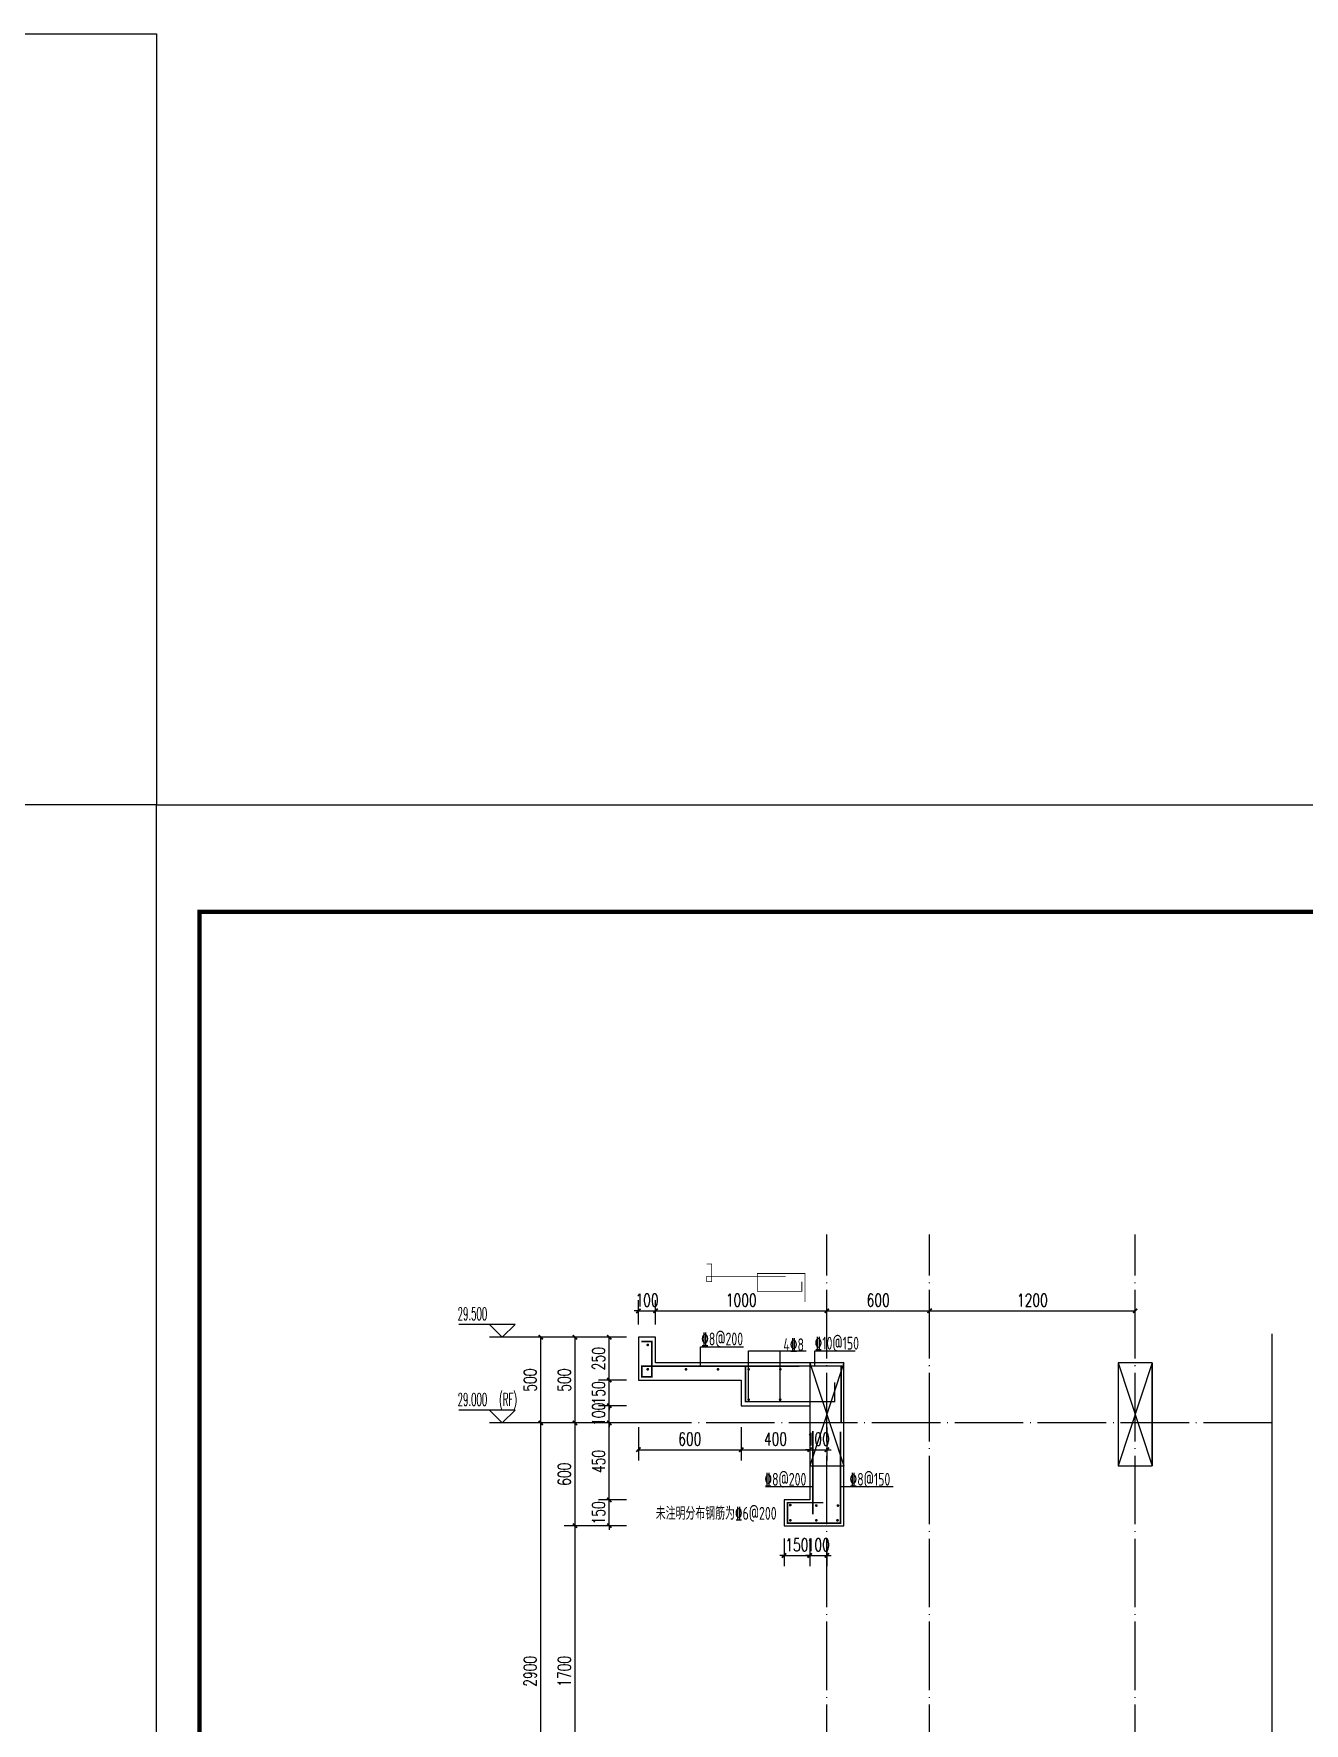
# Model space of a CAD drawing. Extents: x 393367 to 3005760, y 4998 to 826018.
# Drawn here: x 2850038 to 2857454, y 459290 to 469151 of the extents above; entities that cross this region are included whole.
import ezdxf

# ---------------------------------------------------------------- set-up
doc = ezdxf.new("R2010")
doc.units = 0
doc.header["$LTSCALE"] = 1000
doc.linetypes.add('DOTE', pattern=[2.42, 2, -0.2, 0.02, -0.2])
doc.layers.get('0').update_dxf_attribs({"linetype": 'CONTINUOUS'})
doc.layers.get('Defpoints').update_dxf_attribs({"linetype": 'CONTINUOUS'})
for name, color, linetype in [('C-Sheet-图框', 101, 'CONTINUOUS'), ('DIM_ELEV', 3, 'CONTINUOUS'), ('DIM_SYMB', 3, 'CONTINUOUS'), ('DOTE', 8, 'DOTE'), ('PUB_DIM', 3, 'CONTINUOUS'), ('PUB_TEXT', 7, 'CONTINUOUS'), ('S-大样-砼线', 7, 'CONTINUOUS'), ('S-引出线', 40, 'CONTINUOUS'), ('TEXT', 7, 'CONTINUOUS'), ('WALL', 130, 'CONTINUOUS'), ('图框', 7, 'CONTINUOUS')]:
    doc.layers.add(name, color=color, linetype=linetype)
doc.layers.add('REIN', color=1, linetype='CONTINUOUS', lineweight=18)
doc.layers.add('yichutu', color=7, linetype='CONTINUOUS', true_color=0xffffff, plot=False)
doc.styles.add('_TCH_DIM', font='simplex.shx', dxfattribs={"width": 0.65, "bigfont": 'gbcbig.shx'})
doc.styles.add('_TCH_DIM_T3', font='SIMPLEX', dxfattribs={"width": 0.705882, "bigfont": 'GBCBIG'})
doc.styles.add('TSSD_Rein', font='Tssdeng.shx', dxfattribs={"width": 0.7, "bigfont": 'hztxt.shx'})
doc.styles.add('宋体', font='', dxfattribs={"height": 50})
doc.styles.get('宋体').set_extended_font_data('SimSun')
doc.dimstyles.new('_TCH_ARCH&&25', dxfattribs={"dimtxt": 74.375, "dimasz": 25, "dimexe": 62.5, "dimexo": 75, "dimgap": 25, "dimtad": 1, "dimdec": 0, "dimzin": 0, "dimdsep": 46, "dimtxsty": '_TCH_DIM_T3', "dimblk": 'ARCHTICK', "dimcen": 0.09, "dimclrt": 7, "dimazin": 2, "dimtfac": 1, "dimtdec": 0, "dimtix": 1, "dimtmove": 2, "dimatfit": 3, "dimfxl": 1, "dimtolj": 1, "dimtzin": 0, "dimarcsym": 0})

# ---------------------------------------------------------------- blocks, each defined once
blk = doc.blocks.new('GFDDDDRG')
at = {"layer": '图框'}
blk.add_lwpolyline([(923310, -107437), (923310, -159999), (893610, -159999), (893610, -107437)], close=True, dxfattribs=at)
blk.add_lwpolyline([(923310, -107437), (923310, -159999), (893610, -159999), (893610, -107437)], close=True, dxfattribs=at)
at = {"layer": '图框', "const_width": 50}
blk.add_lwpolyline([(894110, -159499), (922810, -159499), (922810, -108687), (894110, -108687)], close=True, dxfattribs=at)
blk = doc.blocks.new('A$C5C8026AD')
at = {"layer": 'C-Sheet-图框', "color": 0}
for p, q in [((-1349.8, 900), (-567.1, 900)), ((-1349.8, 900), (-567.1, 900)), ((-1049.5, 900), (-1049.5, 75)), ((-1349.8, 762.5), (-567.1, 762.5)), ((-1349.8, 625), (-567.1, 625)), ((-1349.8, 487.5), (-567.1, 487.5)), ((-1349.8, 350), (-567.1, 350)), ((-1349.8, 212.5), (-567.1, 212.5))]:
    blk.add_line(p, q, dxfattribs=at)
at = {"layer": 'C-Sheet-图框', "color": 0, "const_width": 6}
blk.add_lwpolyline([(-1349.8, 75), (-567.1, 75), (-567.1, 1037.5), (-1349.8, 1037.5)], close=True, dxfattribs=at)
at = {"layer": 'DIM_ELEV'}
for p, q in [((-150, 9275), (-478, 9275)), ((-225, 9200), (-300, 9275)), ((-225, 9200), (-150, 9275)), ((200, 9200), (-300, 9200)), ((-150, 8775), (-478, 8775)), ((-225, 8700), (-300, 8775)), ((200, 8700), (-300, 8700)), ((-225, 8700), (-150, 8775)), ((-150, 5875), (-478, 5875)), ((-225, 5800), (-300, 5875)), ((-225, 5800), (-150, 5875)), ((200, 5800), (-300, 5800)), ((-150, 2975), (-478, 2975)), ((-225, 2900), (-300, 2975)), ((-225, 2900), (-150, 2975)), ((200, 2900), (-300, 2900)), ((-150, 75), (-478, 75)), ((-225, 0), (-300, 75)), ((200, 0), (-300, 0)), ((-225, 0), (-150, 75))]:
    blk.add_line(p, q, dxfattribs=at)
at = {"layer": 'PUB_TEXT', "style": '_TCH_DIM'}
for s, height, width, p in [('29.500', 74.38, 0.494118, (-485.5, 9300)), ('(RF)', 74.38, 0.494118, (-243.7, 8800)), ('29.000', 74.38, 0.494118, (-485.5, 8800)), ('26.100', 74.38, 0.494118, (-485.5, 5900)), ('(RF)', 74.38, 0.494118, (-251.8, 5900)), ('23.200', 74.38, 0.494118, (-485.5, 3000)), ('(9F)', 74.38, 0.494118, (-243.7, 3000)), ('标高H（m）', 84.4, 0.7, (-946.2, 800.6)), ('楼层', 84.4, 0.7, (-1250.7, 789.5)), ('4', 74.4, 0.494118, (-1206.4, 651.3)), ('8.700', 74.38, 0.494118, (-883, 653.2)), ('5', 74.4, 0.494118, (-1206.4, 513.8)), ('11.600', 74.38, 0.494118, (-883, 515.7)), ('6', 74.4, 0.494118, (-1206.4, 376.3)), ('14.500', 74.38, 0.494118, (-883, 378.2)), ('7', 74.4, 0.494118, (-1206.4, 238.8)), ('17.400', 74.38, 0.494118, (-883, 240.7)), ('8', 74.4, 0.494118, (-1206.4, 101.3)), ('20.300', 74.38, 0.494118, (-883, 103.2)), ('H', 74.4, 0.494118, (-485.5, 100)), ('(4~8F)', 74.38, 0.494118, (-424.8, 100))]:
    blk.add_text(s, height=height, dxfattribs=dict(at, width=width)).set_placement(p)
at = {"layer": 'PUB_TEXT', "color": 2, "style": '宋体', "width": 0.8}
blk.add_text('标准层标高对应表', height=56.96, dxfattribs=at).set_placement((-1313.8, 939.9))
blk = doc.blocks.new('_ArchTick')
at = {"color": 0, "linetype": 'ByBlock', "const_width": 0.4}
blk.add_lwpolyline([(-0.5, -0.5), (0.5, 0.5)], dxfattribs=at)
blk = doc.blocks.new('*D990')
at = {"layer": 'Defpoints', "color": 0, "transparency": 16777216}
for p in [(2854417.6, 460442.7), (2854567.6, 460442.7), (2854567.6, 460269)]:
    blk.add_point(p, dxfattribs=at)
at = {"layer": 'PUB_DIM', "color": 0, "lineweight": -2, "transparency": 16777216}
for p, q in [((2854417.6, 460367.7), (2854417.6, 460206.5)), ((2854567.6, 460367.7), (2854567.6, 460206.5)), ((2854417.6, 460269), (2854392.6, 460269)), ((2854417.6, 460269), (2854567.6, 460269)), ((2854567.6, 460269), (2854592.6, 460269))]:
    blk.add_line(p, q, dxfattribs=at)
at = {"layer": 'PUB_DIM', "color": 0, "lineweight": -2, "transparency": 16777216, "xscale": 25, "yscale": 25, "zscale": 25}
blk.add_blockref('_ArchTick', (2854417.6, 460269), dxfattribs=at)
at = {"layer": 'PUB_DIM', "color": 0, "lineweight": -2, "transparency": 16777216, "xscale": 25, "yscale": 25, "zscale": 25, "rotation": 180}
blk.add_blockref('_ArchTick', (2854567.6, 460269), dxfattribs=at)
at = {"layer": 'PUB_DIM', "color": 7, "transparency": 16777216, "insert": (2854492.6, 460331.2), "char_height": 74.38, "attachment_point": 5, "style": '_TCH_DIM_T3'}
blk.add_mtext('\\A1;150', dxfattribs=at)
blk = doc.blocks.new('*D991')
at = {"layer": 'Defpoints', "color": 0, "transparency": 16777216}
for p in [(2854567.6, 460442.7), (2854667.6, 460442.7), (2854667.6, 460269)]:
    blk.add_point(p, dxfattribs=at)
at = {"layer": 'PUB_DIM', "color": 0, "lineweight": -2, "transparency": 16777216}
for p, q in [((2854567.6, 460367.7), (2854567.6, 460206.5)), ((2854667.6, 460367.7), (2854667.6, 460206.5)), ((2854567.6, 460269), (2854542.6, 460269)), ((2854567.6, 460269), (2854667.6, 460269)), ((2854667.6, 460269), (2854692.6, 460269))]:
    blk.add_line(p, q, dxfattribs=at)
at = {"layer": 'PUB_DIM', "color": 0, "lineweight": -2, "transparency": 16777216, "xscale": 25, "yscale": 25, "zscale": 25}
blk.add_blockref('_ArchTick', (2854567.6, 460269), dxfattribs=at)
at = {"layer": 'PUB_DIM', "color": 0, "lineweight": -2, "transparency": 16777216, "xscale": 25, "yscale": 25, "zscale": 25, "rotation": 180}
blk.add_blockref('_ArchTick', (2854667.6, 460269), dxfattribs=at)
at = {"layer": 'PUB_DIM', "color": 7, "transparency": 16777216, "insert": (2854617.6, 460331.2), "char_height": 74.38, "attachment_point": 5, "style": '_TCH_DIM_T3'}
blk.add_mtext('\\A1;100', dxfattribs=at)
blk = doc.blocks.new('*D992')
at = {"layer": 'Defpoints', "color": 0, "transparency": 16777216}
for p in [(2853667.6, 461696.9), (2853567.6, 461542.7), (2853667.6, 461542.7)]:
    blk.add_point(p, dxfattribs=at)
at = {"layer": 'PUB_DIM', "color": 0, "lineweight": -2, "transparency": 16777216}
for p, q in [((2853567.6, 461696.9), (2853542.6, 461696.9)), ((2853567.6, 461617.7), (2853567.6, 461759.4)), ((2853567.6, 461696.9), (2853667.6, 461696.9)), ((2853667.6, 461617.7), (2853667.6, 461759.4)), ((2853667.6, 461696.9), (2853692.6, 461696.9))]:
    blk.add_line(p, q, dxfattribs=at)
at = {"layer": 'PUB_DIM', "color": 0, "lineweight": -2, "transparency": 16777216, "xscale": 25, "yscale": 25, "zscale": 25}
blk.add_blockref('_ArchTick', (2853567.6, 461696.9), dxfattribs=at)
at = {"layer": 'PUB_DIM', "color": 0, "lineweight": -2, "transparency": 16777216, "xscale": 25, "yscale": 25, "zscale": 25, "rotation": 180}
blk.add_blockref('_ArchTick', (2853667.6, 461696.9), dxfattribs=at)
at = {"layer": 'PUB_DIM', "color": 7, "transparency": 16777216, "insert": (2853617.6, 461759.1), "char_height": 74.38, "attachment_point": 5, "style": '_TCH_DIM_T3'}
blk.add_mtext('\\A1;100', dxfattribs=at)
blk = doc.blocks.new('*D993')
at = {"layer": 'Defpoints', "color": 0, "transparency": 16777216}
for p in [(2854667.6, 461696.9), (2853667.6, 461542.7), (2854667.6, 461542.7)]:
    blk.add_point(p, dxfattribs=at)
at = {"layer": 'PUB_DIM', "color": 0, "lineweight": -2, "transparency": 16777216}
for p, q in [((2853667.6, 461617.7), (2853667.6, 461759.4)), ((2853667.6, 461696.9), (2854667.6, 461696.9)), ((2854667.6, 461617.7), (2854667.6, 461759.4))]:
    blk.add_line(p, q, dxfattribs=at)
at = {"layer": 'PUB_DIM', "color": 0, "lineweight": -2, "transparency": 16777216, "xscale": 25, "yscale": 25, "zscale": 25, "rotation": 180}
blk.add_blockref('_ArchTick', (2853667.6, 461696.9), dxfattribs=at)
at = {"layer": 'PUB_DIM', "color": 0, "lineweight": -2, "transparency": 16777216, "xscale": 25, "yscale": 25, "zscale": 25}
blk.add_blockref('_ArchTick', (2854667.6, 461696.9), dxfattribs=at)
at = {"layer": 'PUB_DIM', "color": 7, "transparency": 16777216, "insert": (2854167.6, 461759.1), "char_height": 74.38, "attachment_point": 5, "style": '_TCH_DIM_T3'}
blk.add_mtext('\\A1;1000', dxfattribs=at)
blk = doc.blocks.new('*D994')
at = {"layer": 'Defpoints', "color": 0, "transparency": 16777216}
for p in [(2855267.6, 461696.9), (2854667.6, 461542.7), (2855267.6, 461542.7)]:
    blk.add_point(p, dxfattribs=at)
at = {"layer": 'PUB_DIM', "color": 0, "lineweight": -2, "transparency": 16777216}
for p, q in [((2854667.6, 461617.7), (2854667.6, 461759.4)), ((2854667.6, 461696.9), (2855267.6, 461696.9)), ((2855267.6, 461617.7), (2855267.6, 461759.4))]:
    blk.add_line(p, q, dxfattribs=at)
at = {"layer": 'PUB_DIM', "color": 0, "lineweight": -2, "transparency": 16777216, "xscale": 25, "yscale": 25, "zscale": 25, "rotation": 180}
blk.add_blockref('_ArchTick', (2854667.6, 461696.9), dxfattribs=at)
at = {"layer": 'PUB_DIM', "color": 0, "lineweight": -2, "transparency": 16777216, "xscale": 25, "yscale": 25, "zscale": 25}
blk.add_blockref('_ArchTick', (2855267.6, 461696.9), dxfattribs=at)
at = {"layer": 'PUB_DIM', "color": 7, "transparency": 16777216, "insert": (2854967.6, 461759.1), "char_height": 74.38, "attachment_point": 5, "style": '_TCH_DIM_T3'}
blk.add_mtext('\\A1;600', dxfattribs=at)
blk = doc.blocks.new('*D995')
at = {"layer": 'Defpoints', "color": 0, "transparency": 16777216}
for p in [(2856467.6, 461696.9), (2855267.6, 461542.7), (2856467.6, 461542.7)]:
    blk.add_point(p, dxfattribs=at)
at = {"layer": 'PUB_DIM', "color": 0, "lineweight": -2, "transparency": 16777216}
for p, q in [((2855267.6, 461617.7), (2855267.6, 461759.4)), ((2855267.6, 461696.9), (2856467.6, 461696.9)), ((2856467.6, 461617.7), (2856467.6, 461759.4))]:
    blk.add_line(p, q, dxfattribs=at)
at = {"layer": 'PUB_DIM', "color": 0, "lineweight": -2, "transparency": 16777216, "xscale": 25, "yscale": 25, "zscale": 25, "rotation": 180}
blk.add_blockref('_ArchTick', (2855267.6, 461696.9), dxfattribs=at)
at = {"layer": 'PUB_DIM', "color": 0, "lineweight": -2, "transparency": 16777216, "xscale": 25, "yscale": 25, "zscale": 25}
blk.add_blockref('_ArchTick', (2856467.6, 461696.9), dxfattribs=at)
at = {"layer": 'PUB_DIM', "color": 7, "transparency": 16777216, "insert": (2855867.6, 461759.1), "char_height": 74.38, "attachment_point": 5, "style": '_TCH_DIM_T3'}
blk.add_mtext('\\A1;1200', dxfattribs=at)
blk = doc.blocks.new('*D996')
at = {"layer": 'Defpoints', "color": 0, "transparency": 16777216}
for p in [(2853567.6, 461092.7), (2854167.6, 461092.7), (2854167.6, 460886.3)]:
    blk.add_point(p, dxfattribs=at)
at = {"layer": 'PUB_DIM', "color": 0, "lineweight": -2, "transparency": 16777216}
for p, q in [((2853567.6, 461017.7), (2853567.6, 460823.8)), ((2854167.6, 461017.7), (2854167.6, 460823.8)), ((2853567.6, 460886.3), (2854167.6, 460886.3))]:
    blk.add_line(p, q, dxfattribs=at)
at = {"layer": 'PUB_DIM', "color": 0, "lineweight": -2, "transparency": 16777216, "xscale": 25, "yscale": 25, "zscale": 25, "rotation": 180}
blk.add_blockref('_ArchTick', (2853567.6, 460886.3), dxfattribs=at)
at = {"layer": 'PUB_DIM', "color": 0, "lineweight": -2, "transparency": 16777216, "xscale": 25, "yscale": 25, "zscale": 25}
blk.add_blockref('_ArchTick', (2854167.6, 460886.3), dxfattribs=at)
at = {"layer": 'PUB_DIM', "color": 7, "transparency": 16777216, "insert": (2853867.6, 460948.4), "char_height": 74.38, "attachment_point": 5, "style": '_TCH_DIM_T3'}
blk.add_mtext('\\A1;600', dxfattribs=at)
blk = doc.blocks.new('*D997')
at = {"layer": 'Defpoints', "color": 0, "transparency": 16777216}
for p in [(2854167.6, 461092.7), (2854567.6, 461092.7), (2854567.6, 460886.3)]:
    blk.add_point(p, dxfattribs=at)
at = {"layer": 'PUB_DIM', "color": 0, "lineweight": -2, "transparency": 16777216}
for p, q in [((2854167.6, 461017.7), (2854167.6, 460823.8)), ((2854567.6, 461017.7), (2854567.6, 460823.8)), ((2854167.6, 460886.3), (2854567.6, 460886.3))]:
    blk.add_line(p, q, dxfattribs=at)
at = {"layer": 'PUB_DIM', "color": 0, "lineweight": -2, "transparency": 16777216, "xscale": 25, "yscale": 25, "zscale": 25, "rotation": 180}
blk.add_blockref('_ArchTick', (2854167.6, 460886.3), dxfattribs=at)
at = {"layer": 'PUB_DIM', "color": 0, "lineweight": -2, "transparency": 16777216, "xscale": 25, "yscale": 25, "zscale": 25}
blk.add_blockref('_ArchTick', (2854567.6, 460886.3), dxfattribs=at)
at = {"layer": 'PUB_DIM', "color": 7, "transparency": 16777216, "insert": (2854367.6, 460948.4), "char_height": 74.38, "attachment_point": 5, "style": '_TCH_DIM_T3'}
blk.add_mtext('\\A1;400', dxfattribs=at)
blk = doc.blocks.new('*D998')
at = {"layer": 'Defpoints', "color": 0, "transparency": 16777216}
for p in [(2854567.6, 461092.7), (2854667.6, 461092.7), (2854667.6, 460886.3)]:
    blk.add_point(p, dxfattribs=at)
at = {"layer": 'PUB_DIM', "color": 0, "lineweight": -2, "transparency": 16777216}
for p, q in [((2854567.6, 461017.7), (2854567.6, 460823.8)), ((2854667.6, 461017.7), (2854667.6, 460823.8)), ((2854567.6, 460886.3), (2854542.6, 460886.3)), ((2854567.6, 460886.3), (2854667.6, 460886.3)), ((2854667.6, 460886.3), (2854692.6, 460886.3))]:
    blk.add_line(p, q, dxfattribs=at)
at = {"layer": 'PUB_DIM', "color": 0, "lineweight": -2, "transparency": 16777216, "xscale": 25, "yscale": 25, "zscale": 25}
blk.add_blockref('_ArchTick', (2854567.6, 460886.3), dxfattribs=at)
at = {"layer": 'PUB_DIM', "color": 0, "lineweight": -2, "transparency": 16777216, "xscale": 25, "yscale": 25, "zscale": 25, "rotation": 180}
blk.add_blockref('_ArchTick', (2854667.6, 460886.3), dxfattribs=at)
at = {"layer": 'PUB_DIM', "color": 7, "transparency": 16777216, "insert": (2854617.6, 460948.4), "char_height": 74.38, "attachment_point": 5, "style": '_TCH_DIM_T3'}
blk.add_mtext('\\A1;100', dxfattribs=at)
blk = doc.blocks.new('*D1286')
at = {"layer": 'Defpoints', "color": 0, "transparency": 16777216}
for p in [(2853397.4, 461542.7), (2853572, 461542.7), (2853572, 461292.7)]:
    blk.add_point(p, dxfattribs=at)
at = {"layer": 'PUB_DIM', "color": 0, "lineweight": -2, "transparency": 16777216}
for p, q in [((2853497, 461542.7), (2853334.9, 461542.7)), ((2853397.4, 461292.7), (2853397.4, 461542.7)), ((2853497, 461292.7), (2853334.9, 461292.7))]:
    blk.add_line(p, q, dxfattribs=at)
at = {"layer": 'PUB_DIM', "color": 0, "lineweight": -2, "transparency": 16777216, "xscale": 25, "yscale": 25, "zscale": 25}
for p, rotation in [((2853397.4, 461542.7), 90), ((2853397.4, 461292.7), 270)]:
    blk.add_blockref('_ArchTick', p, dxfattribs=dict(at, rotation=rotation))
at = {"layer": 'PUB_DIM', "color": 7, "transparency": 16777216, "insert": (2853335.2, 461417.7), "char_height": 74.38, "attachment_point": 5, "rotation": 90, "style": '_TCH_DIM_T3'}
blk.add_mtext('\\A1;250', dxfattribs=at)
blk = doc.blocks.new('*D1287')
at = {"layer": 'Defpoints', "color": 0, "transparency": 16777216}
for p in [(2853397.4, 461292.7), (2853572, 461292.7), (2853572, 461142.7)]:
    blk.add_point(p, dxfattribs=at)
at = {"layer": 'PUB_DIM', "color": 0, "lineweight": -2, "transparency": 16777216}
for p, q in [((2853397.4, 461292.7), (2853397.4, 461317.7)), ((2853497, 461292.7), (2853334.9, 461292.7)), ((2853397.4, 461142.7), (2853397.4, 461292.7)), ((2853497, 461142.7), (2853334.9, 461142.7)), ((2853397.4, 461142.7), (2853397.4, 461117.7))]:
    blk.add_line(p, q, dxfattribs=at)
at = {"layer": 'PUB_DIM', "color": 0, "lineweight": -2, "transparency": 16777216, "xscale": 25, "yscale": 25, "zscale": 25}
for p, rotation in [((2853397.4, 461292.7), 270), ((2853397.4, 461142.7), 90)]:
    blk.add_blockref('_ArchTick', p, dxfattribs=dict(at, rotation=rotation))
at = {"layer": 'PUB_DIM', "color": 7, "transparency": 16777216, "insert": (2853335.2, 461217.7), "char_height": 74.38, "attachment_point": 5, "rotation": 90, "style": '_TCH_DIM_T3'}
blk.add_mtext('\\A1;150', dxfattribs=at)
blk = doc.blocks.new('*D1288')
at = {"layer": 'Defpoints', "color": 0, "transparency": 16777216}
for p in [(2853397.4, 461142.7), (2853572, 461142.7), (2853572, 461042.7)]:
    blk.add_point(p, dxfattribs=at)
at = {"layer": 'PUB_DIM', "color": 0, "lineweight": -2, "transparency": 16777216}
for p, q in [((2853497, 461142.7), (2853334.9, 461142.7)), ((2853397.4, 461142.7), (2853397.4, 461167.7)), ((2853397.4, 461042.7), (2853397.4, 461142.7)), ((2853497, 461042.7), (2853334.9, 461042.7)), ((2853397.4, 461042.7), (2853397.4, 461017.7))]:
    blk.add_line(p, q, dxfattribs=at)
at = {"layer": 'PUB_DIM', "color": 0, "lineweight": -2, "transparency": 16777216, "xscale": 25, "yscale": 25, "zscale": 25}
for p, rotation in [((2853397.4, 461142.7), 270), ((2853397.4, 461042.7), 90)]:
    blk.add_blockref('_ArchTick', p, dxfattribs=dict(at, rotation=rotation))
at = {"layer": 'PUB_DIM', "color": 7, "transparency": 16777216, "insert": (2853335.2, 461092.7), "char_height": 74.38, "attachment_point": 5, "rotation": 90, "style": '_TCH_DIM_T3'}
blk.add_mtext('\\A1;100', dxfattribs=at)
blk = doc.blocks.new('*D1289')
at = {"layer": 'Defpoints', "color": 0, "transparency": 16777216}
for p in [(2853397.4, 461042.7), (2853572, 461042.7), (2853572, 460592.7)]:
    blk.add_point(p, dxfattribs=at)
at = {"layer": 'PUB_DIM', "color": 0, "lineweight": -2, "transparency": 16777216}
for p, q in [((2853497, 461042.7), (2853334.9, 461042.7)), ((2853397.4, 460592.7), (2853397.4, 461042.7)), ((2853497, 460592.7), (2853334.9, 460592.7))]:
    blk.add_line(p, q, dxfattribs=at)
at = {"layer": 'PUB_DIM', "color": 0, "lineweight": -2, "transparency": 16777216, "xscale": 25, "yscale": 25, "zscale": 25}
for p, rotation in [((2853397.4, 461042.7), 90), ((2853397.4, 460592.7), 270)]:
    blk.add_blockref('_ArchTick', p, dxfattribs=dict(at, rotation=rotation))
at = {"layer": 'PUB_DIM', "color": 7, "transparency": 16777216, "insert": (2853335.2, 460817.7), "char_height": 74.38, "attachment_point": 5, "rotation": 90, "style": '_TCH_DIM_T3'}
blk.add_mtext('\\A1;450', dxfattribs=at)
blk = doc.blocks.new('*D1290')
at = {"layer": 'Defpoints', "color": 0, "transparency": 16777216}
for p in [(2853397.4, 460592.7), (2853572, 460592.7), (2853572, 460442.7)]:
    blk.add_point(p, dxfattribs=at)
at = {"layer": 'PUB_DIM', "color": 0, "lineweight": -2, "transparency": 16777216}
for p, q in [((2853397.4, 460592.7), (2853397.4, 460617.7)), ((2853497, 460592.7), (2853334.9, 460592.7)), ((2853397.4, 460442.7), (2853397.4, 460592.7)), ((2853497, 460442.7), (2853334.9, 460442.7)), ((2853397.4, 460442.7), (2853397.4, 460417.7))]:
    blk.add_line(p, q, dxfattribs=at)
at = {"layer": 'PUB_DIM', "color": 0, "lineweight": -2, "transparency": 16777216, "xscale": 25, "yscale": 25, "zscale": 25}
for p, rotation in [((2853397.4, 460592.7), 270), ((2853397.4, 460442.7), 90)]:
    blk.add_blockref('_ArchTick', p, dxfattribs=dict(at, rotation=rotation))
at = {"layer": 'PUB_DIM', "color": 7, "transparency": 16777216, "insert": (2853335.2, 460517.7), "char_height": 74.38, "attachment_point": 5, "rotation": 90, "style": '_TCH_DIM_T3'}
blk.add_mtext('\\A1;150', dxfattribs=at)
blk = doc.blocks.new('*D1313')
at = {"layer": 'Defpoints', "color": 0, "transparency": 16777216}
for p in [(2853197.4, 460442.7), (2853497.4, 460442.7), (2853497.4, 458742.7)]:
    blk.add_point(p, dxfattribs=at)
at = {"layer": 'PUB_DIM', "color": 0, "lineweight": -2, "transparency": 16777216}
for p, q in [((2853422.4, 460442.7), (2853134.9, 460442.7)), ((2853197.4, 458742.7), (2853197.4, 460442.7)), ((2853422.4, 458742.7), (2853134.9, 458742.7))]:
    blk.add_line(p, q, dxfattribs=at)
at = {"layer": 'PUB_DIM', "color": 0, "lineweight": -2, "transparency": 16777216, "xscale": 25, "yscale": 25, "zscale": 25}
for p, rotation in [((2853197.4, 460442.7), 90), ((2853197.4, 458742.7), 270)]:
    blk.add_blockref('_ArchTick', p, dxfattribs=dict(at, rotation=rotation))
at = {"layer": 'PUB_DIM', "color": 7, "transparency": 16777216, "insert": (2853135.2, 459592.7), "char_height": 74.38, "attachment_point": 5, "rotation": 90, "style": '_TCH_DIM_T3'}
blk.add_mtext('\\A1;1700', dxfattribs=at)
blk = doc.blocks.new('*D1314')
at = {"layer": 'Defpoints', "color": 0, "transparency": 16777216}
for p in [(2853197.4, 461042.7), (2853497.4, 461042.7), (2853497.4, 460442.7)]:
    blk.add_point(p, dxfattribs=at)
at = {"layer": 'PUB_DIM', "color": 0, "lineweight": -2, "transparency": 16777216}
for p, q in [((2853422.4, 461042.7), (2853134.9, 461042.7)), ((2853197.4, 460442.7), (2853197.4, 461042.7)), ((2853422.4, 460442.7), (2853134.9, 460442.7))]:
    blk.add_line(p, q, dxfattribs=at)
at = {"layer": 'PUB_DIM', "color": 0, "lineweight": -2, "transparency": 16777216, "xscale": 25, "yscale": 25, "zscale": 25}
for p, rotation in [((2853197.4, 461042.7), 90), ((2853197.4, 460442.7), 270)]:
    blk.add_blockref('_ArchTick', p, dxfattribs=dict(at, rotation=rotation))
at = {"layer": 'PUB_DIM', "color": 7, "transparency": 16777216, "insert": (2853135.2, 460742.7), "char_height": 74.38, "attachment_point": 5, "rotation": 90, "style": '_TCH_DIM_T3'}
blk.add_mtext('\\A1;600', dxfattribs=at)
blk = doc.blocks.new('*D1315')
at = {"layer": 'Defpoints', "color": 0, "transparency": 16777216}
for p in [(2853197.4, 461542.7), (2853497.4, 461542.7), (2853497.4, 461042.7)]:
    blk.add_point(p, dxfattribs=at)
at = {"layer": 'PUB_DIM', "color": 0, "lineweight": -2, "transparency": 16777216}
for p, q in [((2853422.4, 461542.7), (2853134.9, 461542.7)), ((2853197.4, 461042.7), (2853197.4, 461542.7)), ((2853422.4, 461042.7), (2853134.9, 461042.7))]:
    blk.add_line(p, q, dxfattribs=at)
at = {"layer": 'PUB_DIM', "color": 0, "lineweight": -2, "transparency": 16777216, "xscale": 25, "yscale": 25, "zscale": 25}
for p, rotation in [((2853197.4, 461542.7), 90), ((2853197.4, 461042.7), 270)]:
    blk.add_blockref('_ArchTick', p, dxfattribs=dict(at, rotation=rotation))
at = {"layer": 'PUB_DIM', "color": 7, "transparency": 16777216, "insert": (2853135.2, 461292.7), "char_height": 74.38, "attachment_point": 5, "rotation": 90, "style": '_TCH_DIM_T3'}
blk.add_mtext('\\A1;500', dxfattribs=at)
blk = doc.blocks.new('*D1322')
at = {"layer": 'Defpoints', "color": 0, "transparency": 16777216}
for p in [(2852997.4, 461042.7), (2853497.4, 461042.7), (2853497.4, 458142.7)]:
    blk.add_point(p, dxfattribs=at)
at = {"layer": 'PUB_DIM', "color": 0, "lineweight": -2, "transparency": 16777216}
for p, q in [((2853422.4, 461042.7), (2852934.9, 461042.7)), ((2852997.4, 458142.7), (2852997.4, 461042.7)), ((2853422.4, 458142.7), (2852934.9, 458142.7))]:
    blk.add_line(p, q, dxfattribs=at)
at = {"layer": 'PUB_DIM', "color": 0, "lineweight": -2, "transparency": 16777216, "xscale": 25, "yscale": 25, "zscale": 25}
for p, rotation in [((2852997.4, 461042.7), 90), ((2852997.4, 458142.7), 270)]:
    blk.add_blockref('_ArchTick', p, dxfattribs=dict(at, rotation=rotation))
at = {"layer": 'PUB_DIM', "color": 7, "transparency": 16777216, "insert": (2852935.2, 459592.7), "char_height": 74.38, "attachment_point": 5, "rotation": 90, "style": '_TCH_DIM_T3'}
blk.add_mtext('\\A1;2900', dxfattribs=at)
blk = doc.blocks.new('*D1323')
at = {"layer": 'Defpoints', "color": 0, "transparency": 16777216}
for p in [(2852997.4, 461542.7), (2853497.4, 461542.7), (2853497.4, 461042.7)]:
    blk.add_point(p, dxfattribs=at)
at = {"layer": 'PUB_DIM', "color": 0, "lineweight": -2, "transparency": 16777216}
for p, q in [((2853422.4, 461542.7), (2852934.9, 461542.7)), ((2852997.4, 461042.7), (2852997.4, 461542.7)), ((2853422.4, 461042.7), (2852934.9, 461042.7))]:
    blk.add_line(p, q, dxfattribs=at)
at = {"layer": 'PUB_DIM', "color": 0, "lineweight": -2, "transparency": 16777216, "xscale": 25, "yscale": 25, "zscale": 25}
for p, rotation in [((2852997.4, 461542.7), 90), ((2852997.4, 461042.7), 270)]:
    blk.add_blockref('_ArchTick', p, dxfattribs=dict(at, rotation=rotation))
at = {"layer": 'PUB_DIM', "color": 7, "transparency": 16777216, "insert": (2852935.2, 461292.7), "char_height": 74.38, "attachment_point": 5, "rotation": 90, "style": '_TCH_DIM_T3'}
blk.add_mtext('\\A1;500', dxfattribs=at)
blk = doc.blocks.new('A$C554E5645')
at = {"layer": 'REIN'}
for points in [[(382.1, 1518.4, 4.5, 4.5, 0), (412.4, 1518.4, 4.5, 4.5, 0), (412.4, 1415.2, 4.5, 4.5, 0), (383.2, 1415.2, 4.5, 4.5, 0), (383.2, 1446.3, 4.5, 4.5, 0), (843.2, 1446.3, 4.5, 4.5, 0)], [(2.2, 1065.9, 9, 9, 0), (62.7, 1065.9, 9, 9, 0), (62.7, 859.6, 9, 9, 0), (4.5, 859.6, 9, 9, 0), (4.5, 921.8, 9, 9, 0), (924.4, 921.8, 9, 9, 0)], [(1063.2, 125, 9, 9, 0), (854.1, 125, 9, 9, 0), (854.1, 4.5, 9, 9, 0), (1164.3, 4.5, 9, 9, 0), (1164.3, 539.4, 9, 9, 0)], [(1002.3, 542.3, 9, 9, 0), (1002.3, 57.2, 9, 9, 0)]]:
    blk.add_lwpolyline(points, format="xyseb", dxfattribs=at)
for points, const_width in [([(957.2, 1296.4), (957.2, 1462.6), (678, 1462.6), (678, 1358.4), (938.1, 1358.4), (938.1, 1414.8)], 4.5), ([(1168.1, 590.4), (1168.1, 922.8), (609.8, 922.8), (609.8, 714.5), (1130.1, 714.5), (1130.1, 827.2)], 9)]:
    blk.add_lwpolyline(points, dxfattribs=dict(at, const_width=const_width))
at = {"layer": 'REIN', "const_width": 8}
for points in [[(34.7, 1045.7, 1), (42.7, 1045.7, 1)], [(34.7, 903.2, 1), (42.7, 903.2, 1)], [(257.7, 903.2, 1), (265.7, 903.2, 1)], [(445.1, 903.2, 1), (453.1, 903.2, 1)], [(624.1, 903.2, 1), (632.1, 903.2, 1)], [(808.9, 903.2, 1), (816.9, 903.2, 1)], [(623.7, 725.8, 1), (631.7, 725.8, 1)], [(807.7, 725.8, 1), (815.7, 725.8, 1)], [(866.8, 110.6, 1), (874.8, 110.6, 1)], [(1018.7, 108, 1), (1026.7, 108, 1)], [(1144.8, 108, 1), (1152.8, 108, 1)], [(866.8, 21.8, 1), (874.8, 21.8, 1)], [(1018.7, 21.8, 1), (1026.7, 21.8, 1)], [(1142.4, 21.8, 1), (1150.4, 21.8, 1)]]:
    blk.add_lwpolyline(points, format="xyb", close=True, dxfattribs=at)
at = {"layer": 'S-大样-砼线'}
for p, q in [((984.3, 940.4), (1184.3, 340.3)), ((1184.3, 940.4), (984.3, 340.3))]:
    blk.add_line(p, q, dxfattribs=at)
blk.add_lwpolyline([(1184.3, 940.4), (984.3, 940.4), (984.3, 340.3), (1184.3, 340.3)], close=True, dxfattribs=at)
at = {"layer": 'S-引出线'}
for p, q in [((347.1, 921.8), (347.1, 1033.5)), ((347.1, 1033.5), (598.5, 1033.5)), ((627.7, 725.8), (627.7, 1010.5)), ((627.7, 1010.5), (963.3, 1010.5)), ((811.7, 725.8), (811.7, 1010.5)), ((726.4, 218.4), (1002.3, 218.4)), ((1164.3, 218.4), (1472, 218.4))]:
    blk.add_line(p, q, dxfattribs=at)
blk.add_lwpolyline([(1014.7, 922.8), (1014.7, 1010.6), (1249, 1010.6)], dxfattribs=at)
at = {"layer": 'TEXT', "style": 'TSSD_Rein', "width": 0.7}
for s, p in [('%%1328@200', (350.3, 1042.7)), ('%%13210@150', (1012.5, 1018)), ('4%%1328', (830.4, 1009.4)), ('%%1328@200', (719.6, 223.6)), ('%%1328@150', (1216.5, 223.6)), ('未注明分布钢筋为%%1326@200', (85.6, 25))]:
    blk.add_text(s, height=75, rotation=0, dxfattribs=at).set_placement(p)
blk = doc.blocks.new('yct-525-297-26250-14850-50-3002')
at = {"layer": 'yichutu', "color": 7, "true_color": 0xffffff}
blk.add_lwpolyline([(0, 0), (0, 14850), (26250, 14850), (26250, 0)], close=True, dxfattribs=at)

msp = doc.modelspace()

# ---------------------------------------------------------------- linework, layer by layer
at = {"layer": 'DIM_SYMB'}
msp.add_lwpolyline([(2857266.10772, 461562.70356), (2857266.10772, 451930.82741), (2857318.60772, 451911.71897), (2857213.60772, 451893.20464), (2857266.10772, 451874.57741), (2857266.10772, 442242.70126)], dxfattribs=at)
at = {"layer": 'DOTE', "linetype": 'DOTE', "ltscale": 0.2}
for p, q in [((2854667.5828, 442542.70126), (2854667.5828, 462142.70355)), ((2855267.5828, 442542.70126), (2855267.5828, 462142.70355)), ((2856467.5828, 442542.70126), (2856467.5828, 462142.70355)), ((2857266.10772, 461042.70355), (2853497.38864, 461042.70355))]:
    msp.add_line(p, q, dxfattribs=at)
at = {"layer": 'S-大样-砼线'}
for p, q in [((2856367.58279, 461392.70355), (2856567.58279, 460792.69598)), ((2856567.58574, 461392.70355), (2856367.58574, 460792.69598))]:
    msp.add_line(p, q, dxfattribs=at)
msp.add_lwpolyline([(2856567.58279, 461392.70355), (2856367.58279, 461392.70355), (2856367.58279, 460792.69598), (2856567.58279, 460792.69598)], close=True, dxfattribs=at)
at = {"layer": 'WALL'}
for p, q in [((2853667.5828, 461542.70355), (2853567.5828, 461542.70355)), ((2853567.5828, 461542.70355), (2853567.5828, 461292.70355)), ((2853667.5828, 461392.70355), (2853667.5828, 461542.70355)), ((2854767.5828, 461392.70355), (2853667.5828, 461392.70355)), ((2854767.5828, 460442.70355), (2854767.5828, 461392.70355)), ((2856367.58279, 461392.70355), (2856367.58279, 460792.70355)), ((2856567.58279, 461392.70355), (2856367.58279, 461392.70355)), ((2856567.58279, 461392.70355), (2856567.58279, 460792.70355)), ((2853567.5828, 461292.70355), (2854167.5828, 461292.70355)), ((2854167.5828, 461292.70355), (2854167.5828, 461142.70355)), ((2854167.5828, 461142.70355), (2854567.5828, 461142.70355)), ((2854567.5828, 461142.70355), (2854567.5828, 460592.70355)), ((2854567.5828, 460592.70355), (2854417.5828, 460592.70355)), ((2854417.5828, 460592.70355), (2854417.5828, 460442.70355)), ((2854417.5828, 460442.70355), (2854767.5828, 460442.70355))]:
    msp.add_line(p, q, dxfattribs=at)
at = {"layer": '图框', "color": 2}
msp.add_lwpolyline([(2850754.75106, 464650.72831), (2843004.75106, 464650.72831), (2843004.75106, 469150.72831), (2850754.75106, 469150.72831)], close=True, dxfattribs=at)

# ---------------------------------------------------------------- block references
at = {"xscale": 0.5, "yscale": 0.5, "zscale": 0.5}
msp.add_blockref('GFDDDDRG', (2403949.86148, 518369.20917), dxfattribs=at)
msp.add_blockref('A$C5C8026AD', (2852997.38864, 452342.70355))
at = {"layer": 'TEXT'}
msp.add_blockref('A$C554E5645', (2853583.3247, 460452.34853), dxfattribs=at)
at = {"layer": 'yichutu', "rotation": 270}
msp.add_blockref('yct-525-297-26250-14850-50-3002', (2850754.75106, 464650.72831), dxfattribs=at)

# ---------------------------------------------------------------- dimensions: what is measured, and where the dimension line sits
at = {"layer": 'PUB_DIM'}
for p1, p2, distance, picture, middle in [((2853567.5828, 461542.70355), (2853667.5828, 461542.70355), 154.16052, '*D992', (2853617.5828, 461759.05157)), ((2853667.5828, 461542.70355), (2854667.5828, 461542.70355), 154.16052, '*D993', (2854167.5828, 461759.05157)), ((2854667.5828, 461542.70355), (2855267.5828, 461542.70355), 154.16052, '*D994', (2854967.5828, 461759.05157)), ((2855267.5828, 461542.70355), (2856467.5828, 461542.70355), 154.16052, '*D995', (2855867.5828, 461759.05157)), ((2853497.38864, 461042.70355), (2853497.38864, 461542.70355), 500, '*D1323', (2852935.20114, 461292.70355)), ((2853497.38864, 461042.70355), (2853497.38864, 461542.70355), 300, '*D1315', (2853135.20114, 461292.70355)), ((2853571.99941, 461292.70355), (2853571.99941, 461542.70355), 174.61077, '*D1286', (2853335.20114, 461417.70355)), ((2853571.99941, 461142.70355), (2853571.99941, 461292.70355), 174.61077, '*D1287', (2853335.20114, 461217.70355)), ((2853571.99941, 461042.70355), (2853571.99941, 461142.70355), 174.61077, '*D1288', (2853335.20114, 461092.70355)), ((2853497.38864, 458142.70355), (2853497.38864, 461042.70355), 500, '*D1322', (2852935.20114, 459592.70355)), ((2853497.38864, 460442.70355), (2853497.38864, 461042.70355), 300, '*D1314', (2853135.20114, 460742.70355)), ((2853571.99941, 460592.70355), (2853571.99941, 461042.70355), 174.61077, '*D1289', (2853335.20114, 460817.70355)), ((2853567.5828, 461092.70144), (2854167.5828, 461092.70144), -206.45039, '*D996', (2853867.5828, 460948.43855)), ((2854167.5828, 461092.70144), (2854567.5828, 461092.70144), -206.45039, '*D997', (2854367.5828, 460948.43855)), ((2854567.5828, 461092.70144), (2854667.5828, 461092.70144), -206.45039, '*D998', (2854617.5828, 460948.43855)), ((2853571.99941, 460442.70355), (2853571.99941, 460592.70355), 174.61077, '*D1290', (2853335.20114, 460517.70355)), ((2853497.38864, 458742.70355), (2853497.38864, 460442.70355), 300, '*D1313', (2853135.20114, 459592.70355)), ((2854417.5828, 460442.70355), (2854567.5828, 460442.70355), -173.71069, '*D990', (2854492.5828, 460331.18036)), ((2854567.5828, 460442.70355), (2854667.58279, 460442.70355), -173.71069, '*D991', (2854617.58279, 460331.18036))]:
    dim = msp.add_aligned_dim(p1=p1, p2=p2, distance=distance, dimstyle='_TCH_ARCH&&25', dxfattribs=at)
    dim.commit()
    dim.dimension.update_dxf_attribs({"geometry": picture, "text_midpoint": middle})

doc.saveas('drawing.dxf')
